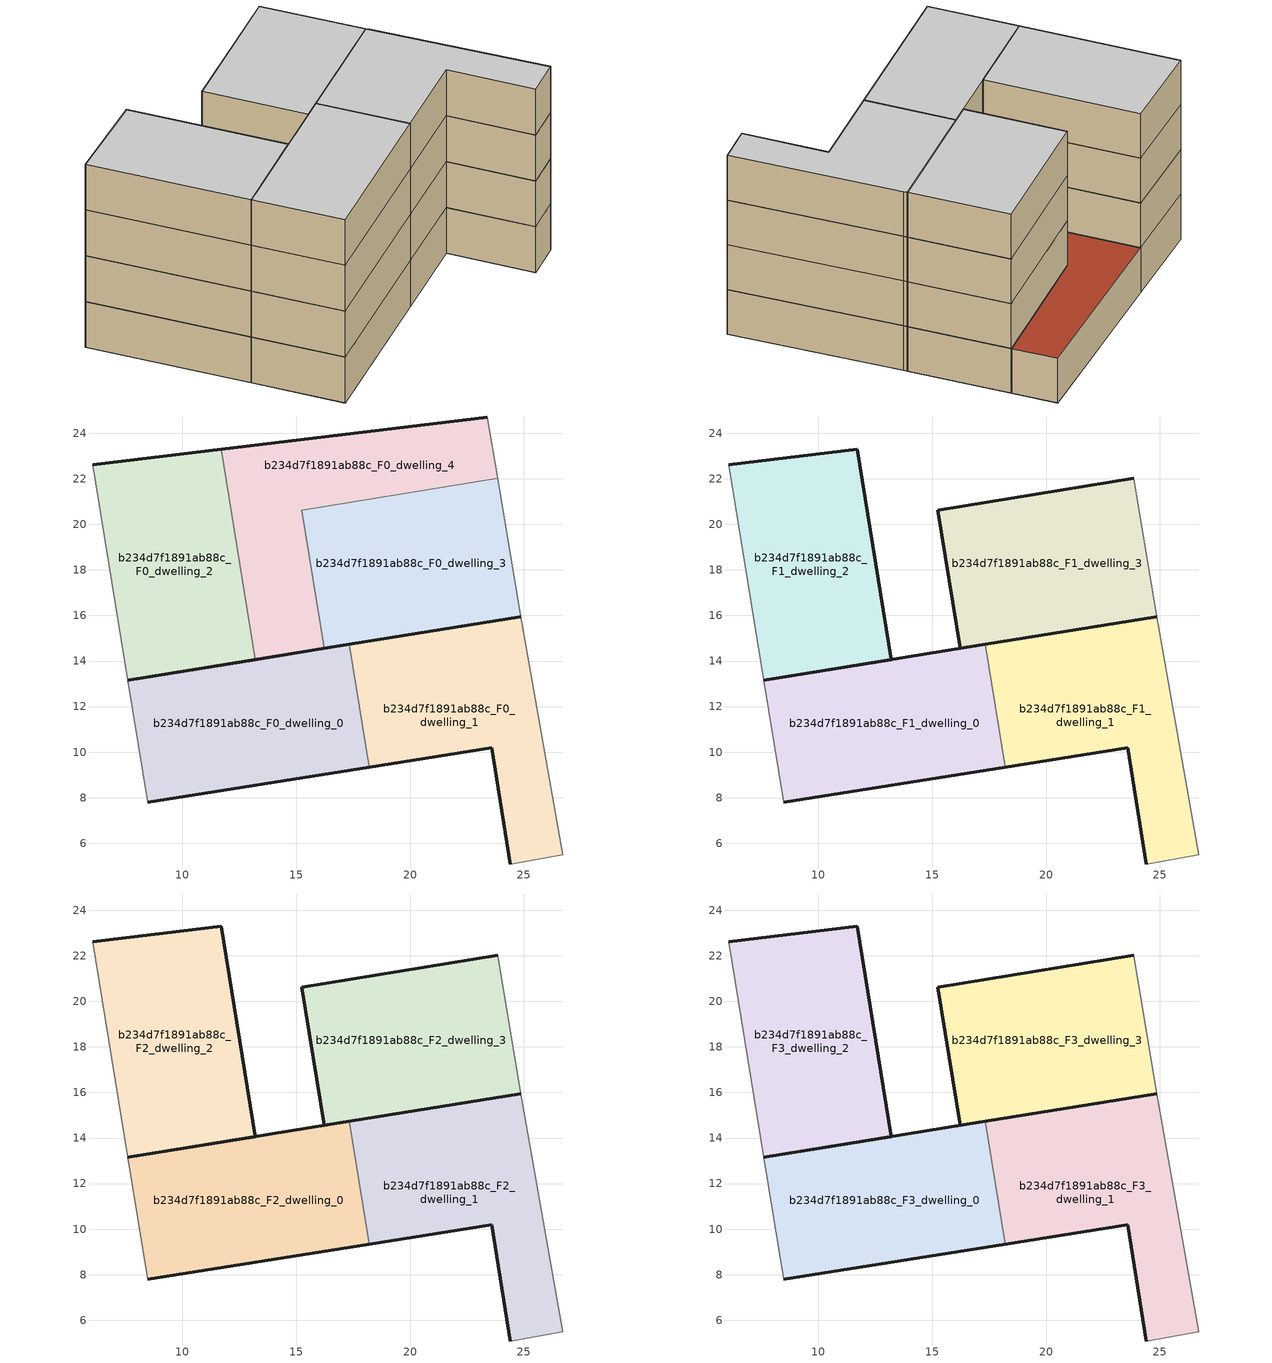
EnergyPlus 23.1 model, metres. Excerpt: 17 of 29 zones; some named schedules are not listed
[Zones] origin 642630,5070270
b234d7f1891ab88c_F0_dwelling_0
 floor ground (EU_floor_Construction): 18.21,9.34 17.34,14.73 7.61,13.16 8.48,7.8 z0
 wall outside (EU_wall_Construction): 7.61,13.16 17.34,14.73 / 18.21,9.34 8.48,7.8 z0:3
 wall to b234d7f1891ab88c_F0_dwelling_1 (EU_wall_Construction): 17.34,14.73 18.21,9.34 z0:3
 wall adiabatic (EU_wall_Construction): 8.48,7.8 7.61,13.16 z0:3
b234d7f1891ab88c_F0_dwelling_1
 floor ground (EU_floor_Construction): 26.69,5.49 24.9,15.7 24.85,15.95 17.34,14.73 18.21,9.34 23.59,10.2 24.39,5.09 z0
 wall outside (EU_wall_Construction): 17.34,14.73 24.85,15.95 / 24.39,5.09 23.59,10.2 18.21,9.34 z0:3
 wall adiabatic (EU_wall_Construction): 24.85,15.95 24.9,15.7 26.69,5.49 24.39,5.09 z0:3
b234d7f1891ab88c_F0_dwelling_2
 floor ground (EU_floor_Construction): 13.21,14.07 11.72,23.29 6.09,22.61 7.61,13.16 z0
 wall outside (EU_wall_Construction): 6.09,22.61 11.72,23.29 / 13.21,14.07 7.61,13.16 z0:3
 wall to b234d7f1891ab88c_F0_dwelling_4 (EU_wall_Construction): 11.72,23.29 13.21,14.07 z0:3
 wall adiabatic (EU_wall_Construction): 7.61,13.16 6.09,22.61 z0:3
b234d7f1891ab88c_F0_dwelling_3
 floor ground (EU_floor_Construction): 24.85,15.95 23.85,22.01 15.25,20.62 16.23,14.55 z0
 wall outside (EU_wall_Construction): 24.85,15.95 16.23,14.55 z0:3
 wall to b234d7f1891ab88c_F0_dwelling_4 (EU_wall_Construction): 16.23,14.55 15.25,20.62 23.85,22.01 z0:3
 wall adiabatic (EU_wall_Construction): 23.85,22.01 24.85,15.95 z0:3
b234d7f1891ab88c_F0_dwelling_4
 floor ground (EU_floor_Construction): 16.23,14.55 15.25,20.62 23.85,22.01 23.4,24.71 11.72,23.29 13.21,14.07 z0
 wall outside (EU_wall_Construction): 11.72,23.29 23.4,24.71 / 16.23,14.55 13.21,14.07 z0:3
 wall adiabatic (EU_wall_Construction): 23.4,24.71 23.85,22.01 z0:3
 roof outside (EU_roof_Construction): 23.4,24.71 23.85,22.01 15.25,20.62 16.23,14.55 13.21,14.07 11.72,23.29 z3
b234d7f1891ab88c_F1_dwelling_0
 floor to b234d7f1891ab88c_F0_dwelling_0 (EU_floor_Construction): 18.21,9.34 17.34,14.73 7.61,13.16 8.48,7.8 z3
 wall outside (EU_wall_Construction): 7.61,13.16 17.34,14.73 / 18.21,9.34 8.48,7.8 z3:6
 wall to b234d7f1891ab88c_F1_dwelling_1 (EU_wall_Construction): 17.34,14.73 18.21,9.34 z3:6
 wall adiabatic (EU_wall_Construction): 8.48,7.8 7.61,13.16 z3:6
b234d7f1891ab88c_F1_dwelling_1
 floor to b234d7f1891ab88c_F0_dwelling_1 (EU_floor_Construction): 26.69,5.49 24.9,15.7 24.85,15.95 17.34,14.73 18.21,9.34 23.59,10.2 24.39,5.09 z3
 wall outside (EU_wall_Construction): 17.34,14.73 24.85,15.95 / 24.39,5.09 23.59,10.2 18.21,9.34 z3:6
 wall adiabatic (EU_wall_Construction): 24.85,15.95 24.9,15.7 26.69,5.49 24.39,5.09 z3:6
b234d7f1891ab88c_F1_dwelling_2
 floor to b234d7f1891ab88c_F0_dwelling_2 (EU_floor_Construction): 13.21,14.07 11.72,23.29 6.09,22.61 7.61,13.16 z3
 wall outside (EU_wall_Construction): 6.09,22.61 11.72,23.29 13.21,14.07 7.61,13.16 z3:6
 wall adiabatic (EU_wall_Construction): 7.61,13.16 6.09,22.61 z3:6
b234d7f1891ab88c_F1_dwelling_3
 floor to b234d7f1891ab88c_F0_dwelling_3 (EU_floor_Construction): 24.85,15.95 23.85,22.01 15.25,20.62 16.23,14.55 z3
 wall outside (EU_wall_Construction): 24.85,15.95 16.23,14.55 15.25,20.62 23.85,22.01 z3:6
 wall adiabatic (EU_wall_Construction): 23.85,22.01 24.85,15.95 z3:6
b234d7f1891ab88c_F2_dwelling_0
 floor to b234d7f1891ab88c_F1_dwelling_0 (EU_floor_Construction): 18.21,9.34 17.34,14.73 7.61,13.16 8.48,7.8 z6
 wall outside (EU_wall_Construction): 7.61,13.16 17.34,14.73 / 18.21,9.34 8.48,7.8 z6:9
 wall to b234d7f1891ab88c_F2_dwelling_1 (EU_wall_Construction): 17.34,14.73 18.21,9.34 z6:9
 wall adiabatic (EU_wall_Construction): 8.48,7.8 7.61,13.16 z6:9
b234d7f1891ab88c_F2_dwelling_1
 floor to b234d7f1891ab88c_F1_dwelling_1 (EU_floor_Construction): 26.69,5.49 24.9,15.7 24.85,15.95 17.34,14.73 18.21,9.34 23.59,10.2 24.39,5.09 z6
 wall outside (EU_wall_Construction): 17.34,14.73 24.85,15.95 / 24.39,5.09 23.59,10.2 18.21,9.34 z6:9
 wall adiabatic (EU_wall_Construction): 24.85,15.95 24.9,15.7 26.69,5.49 24.39,5.09 z6:9
b234d7f1891ab88c_F2_dwelling_2
 floor to b234d7f1891ab88c_F1_dwelling_2 (EU_floor_Construction): 13.21,14.07 11.72,23.29 6.09,22.61 7.61,13.16 z6
 wall outside (EU_wall_Construction): 6.09,22.61 11.72,23.29 13.21,14.07 7.61,13.16 z6:9
 wall adiabatic (EU_wall_Construction): 7.61,13.16 6.09,22.61 z6:9
b234d7f1891ab88c_F2_dwelling_3
 floor to b234d7f1891ab88c_F1_dwelling_3 (EU_floor_Construction): 24.85,15.95 23.85,22.01 15.25,20.62 16.23,14.55 z6
 wall outside (EU_wall_Construction): 24.85,15.95 16.23,14.55 15.25,20.62 23.85,22.01 z6:9
 wall adiabatic (EU_wall_Construction): 23.85,22.01 24.85,15.95 z6:9
b234d7f1891ab88c_F3_dwelling_0
 floor to b234d7f1891ab88c_F2_dwelling_0 (EU_floor_Construction): 18.21,9.34 17.34,14.73 7.61,13.16 8.48,7.8 z9
 wall outside (EU_wall_Construction): 7.61,13.16 17.34,14.73 / 18.21,9.34 8.48,7.8 z9:12
 wall to b234d7f1891ab88c_F3_dwelling_1 (EU_wall_Construction): 17.34,14.73 18.21,9.34 z9:12
 wall adiabatic (EU_wall_Construction): 8.48,7.8 7.61,13.16 z9:12
 ceiling to b234d7f1891ab88c_F4_dwelling_0 (EU_floor_Construction): 17.34,14.73 18.21,9.34 8.48,7.8 7.61,13.16 z12
b234d7f1891ab88c_F3_dwelling_1
 floor to b234d7f1891ab88c_F2_dwelling_1 (EU_floor_Construction): 26.69,5.49 24.9,15.7 24.85,15.95 17.34,14.73 18.21,9.34 23.59,10.2 24.39,5.09 z9
 wall outside (EU_wall_Construction): 17.34,14.73 24.85,15.95 / 24.39,5.09 23.59,10.2 18.21,9.34 z9:12
 wall adiabatic (EU_wall_Construction): 24.85,15.95 24.9,15.7 26.69,5.49 24.39,5.09 z9:12
 ceiling to b234d7f1891ab88c_F4_dwelling_1 (EU_floor_Construction): 24.9,15.7 26.69,5.49 24.39,5.09 23.59,10.2 18.21,9.34 17.34,14.73 24.85,15.95 z12
b234d7f1891ab88c_F3_dwelling_2
 floor to b234d7f1891ab88c_F2_dwelling_2 (EU_floor_Construction): 13.21,14.07 11.72,23.29 6.09,22.61 7.61,13.16 z9
 wall outside (EU_wall_Construction): 6.09,22.61 11.72,23.29 13.21,14.07 7.61,13.16 z9:12
 wall adiabatic (EU_wall_Construction): 7.61,13.16 6.09,22.61 z9:12
 ceiling to b234d7f1891ab88c_F4_dwelling_2 (EU_floor_Construction): 11.72,23.29 13.21,14.07 7.61,13.16 6.09,22.61 z12
b234d7f1891ab88c_F3_dwelling_3
 floor to b234d7f1891ab88c_F2_dwelling_3 (EU_floor_Construction): 24.85,15.95 23.85,22.01 15.25,20.62 16.23,14.55 z9
 wall outside (EU_wall_Construction): 24.85,15.95 16.23,14.55 15.25,20.62 23.85,22.01 z9:12
 wall adiabatic (EU_wall_Construction): 23.85,22.01 24.85,15.95 z9:12
 ceiling to b234d7f1891ab88c_F4_dwelling_3 (EU_floor_Construction): 23.85,22.01 24.85,15.95 16.23,14.55 15.25,20.62 z12
[Building]
EU S2 Campaign: North Axis=0; Terrain=City; Solar Distribution=FullExterior
[Site:Location]
Lyon-Bron: Latitude=45.75; Longitude=5; Time Zone=1; Elevation=198
[SizingPeriod:WeatherFileDays]
AnnualSizingPeriod: Begin Month=1; Begin Day of Month=1; End Month=12; End Day of Month=31; Day of Week for Start Day=Monday; Use Weather File Daylight Saving Period=No; Use Weather File Rain and Snow Indicators=No
[MATERIAL]
EU_InternalMass_Material: Roughness=MediumRough; Thickness=0.1; Conductivity=1; Density=1800; Specific Heat=900; Thermal Absorptance=0.9; Solar Absorptance=0.7; Visible Absorptance=0.7
[MATERIAL:NOMASS] Roughness=MediumRough; Thermal Absorptance=0.9; Solar Absorptance=0.7; Visible Absorptance=0.7
Name | Thermal Resistance
EU_wall_NoMass | 0.776494
EU_roof_NoMass | 0.486893
EU_floor_NoMass | 0.421597
[CONSTRUCTION]
EU_wall_Construction: EU_wall_NoMass
EU_roof_Construction: EU_roof_NoMass
EU_floor_Construction: EU_floor_NoMass
EU_InternalMass_Construction: EU_InternalMass_Material
[ZONE] Type=1; Multiplier=1; Ceiling Height=autocalculate; Floor Area=autocalculate; Part of Total Floor Area=Yes
Name | Volume
b234d7f1891ab88c_F0_dwelling_0; b234d7f1891ab88c_F1_dwelling_0; b234d7f1891ab88c_F2_dwelling_0; b234d7f1891ab88c_F3_dwelling_0 | 160.934
b234d7f1891ab88c_F0_dwelling_1; b234d7f1891ab88c_F1_dwelling_1; b234d7f1891ab88c_F2_dwelling_1; b234d7f1891ab88c_F3_dwelling_1 | 160.944
b234d7f1891ab88c_F0_dwelling_2; b234d7f1891ab88c_F1_dwelling_2; b234d7f1891ab88c_F2_dwelling_2; b234d7f1891ab88c_F3_dwelling_2 | 160.932
b234d7f1891ab88c_F0_dwelling_3; b234d7f1891ab88c_F1_dwelling_3; b234d7f1891ab88c_F2_dwelling_3; b234d7f1891ab88c_F3_dwelling_3 | 160.923
b234d7f1891ab88c_F0_dwelling_4 | 160.928
[INTERNALMASS] Construction=EU_InternalMass_Construction
Name | Zone or ZoneList | Surface Area
b234d7f1891ab88c_F0_dwelling_0_EU_InternalMass | b234d7f1891ab88c_F0_dwelling_0 | 53.6436
b234d7f1891ab88c_F0_dwelling_1_EU_InternalMass | b234d7f1891ab88c_F0_dwelling_1 | 53.6461
b234d7f1891ab88c_F0_dwelling_2_EU_InternalMass | b234d7f1891ab88c_F0_dwelling_2 | 53.6449
b234d7f1891ab88c_F0_dwelling_3_EU_InternalMass | b234d7f1891ab88c_F0_dwelling_3 | 53.642
b234d7f1891ab88c_F0_dwelling_4_EU_InternalMass | b234d7f1891ab88c_F0_dwelling_4 | 53.6432
b234d7f1891ab88c_F1_dwelling_0_EU_InternalMass | b234d7f1891ab88c_F1_dwelling_0 | 67.0568
b234d7f1891ab88c_F1_dwelling_1_EU_InternalMass | b234d7f1891ab88c_F1_dwelling_1 | 67.057
b234d7f1891ab88c_F1_dwelling_2_EU_InternalMass | b234d7f1891ab88c_F1_dwelling_2 | 67.0588
b234d7f1891ab88c_F1_dwelling_3_EU_InternalMass | b234d7f1891ab88c_F1_dwelling_3 | 67.057
b234d7f1891ab88c_F2_dwelling_0_EU_InternalMass | b234d7f1891ab88c_F2_dwelling_0 | 67.0568
b234d7f1891ab88c_F2_dwelling_1_EU_InternalMass | b234d7f1891ab88c_F2_dwelling_1 | 67.057
b234d7f1891ab88c_F2_dwelling_2_EU_InternalMass | b234d7f1891ab88c_F2_dwelling_2 | 67.0588
b234d7f1891ab88c_F2_dwelling_3_EU_InternalMass | b234d7f1891ab88c_F2_dwelling_3 | 67.057
b234d7f1891ab88c_F3_dwelling_0_EU_InternalMass | b234d7f1891ab88c_F3_dwelling_0 | 67.0568
b234d7f1891ab88c_F3_dwelling_1_EU_InternalMass | b234d7f1891ab88c_F3_dwelling_1 | 67.057
b234d7f1891ab88c_F3_dwelling_2_EU_InternalMass | b234d7f1891ab88c_F3_dwelling_2 | 67.0588
b234d7f1891ab88c_F3_dwelling_3_EU_InternalMass | b234d7f1891ab88c_F3_dwelling_3 | 67.057
[OTHEREQUIPMENT] Fuel Type=Electricity; Design Level Calculation Method=Watts/Area; Power per Zone Floor Area=1; Fraction Latent=0; Fraction Radiant=0; Fraction Lost=0; Carbon Dioxide Generation Rate=0; EndUse Subcategory=EU_Step8_InternalGains
Name | Zone or ZoneList or Space or SpaceList | Schedule
EU_Step8_InternalGain_b234d7f1891ab88c_F0_dwelling_0_f000 | b234d7f1891ab88c_F0_dwelling_0 | EU_Step8_GainSchedule_b234d7f1891ab88c_F0_dwelling_0_f000
EU_Step8_InternalGain_b234d7f1891ab88c_F0_dwelling_1_f000 | b234d7f1891ab88c_F0_dwelling_1 | EU_Step8_GainSchedule_b234d7f1891ab88c_F0_dwelling_1_f000
EU_Step8_InternalGain_b234d7f1891ab88c_F0_dwelling_2_f000 | b234d7f1891ab88c_F0_dwelling_2 | EU_Step8_GainSchedule_b234d7f1891ab88c_F0_dwelling_2_f000
EU_Step8_InternalGain_b234d7f1891ab88c_F0_dwelling_3_f000 | b234d7f1891ab88c_F0_dwelling_3 | EU_Step8_GainSchedule_b234d7f1891ab88c_F0_dwelling_3_f000
EU_Step8_InternalGain_b234d7f1891ab88c_F0_dwelling_4_f000 | b234d7f1891ab88c_F0_dwelling_4 | EU_Step8_GainSchedule_b234d7f1891ab88c_F0_dwelling_4_f000
EU_Step8_InternalGain_b234d7f1891ab88c_F1_dwelling_0_f000 | b234d7f1891ab88c_F1_dwelling_0 | EU_Step8_GainSchedule_b234d7f1891ab88c_F1_dwelling_0_f000
EU_Step8_InternalGain_b234d7f1891ab88c_F1_dwelling_1_f000 | b234d7f1891ab88c_F1_dwelling_1 | EU_Step8_GainSchedule_b234d7f1891ab88c_F1_dwelling_1_f000
EU_Step8_InternalGain_b234d7f1891ab88c_F1_dwelling_2_f000 | b234d7f1891ab88c_F1_dwelling_2 | EU_Step8_GainSchedule_b234d7f1891ab88c_F1_dwelling_2_f000
EU_Step8_InternalGain_b234d7f1891ab88c_F1_dwelling_3_f000 | b234d7f1891ab88c_F1_dwelling_3 | EU_Step8_GainSchedule_b234d7f1891ab88c_F1_dwelling_3_f000
EU_Step8_InternalGain_b234d7f1891ab88c_F2_dwelling_0_f000 | b234d7f1891ab88c_F2_dwelling_0 | EU_Step8_GainSchedule_b234d7f1891ab88c_F2_dwelling_0_f000
EU_Step8_InternalGain_b234d7f1891ab88c_F2_dwelling_1_f000 | b234d7f1891ab88c_F2_dwelling_1 | EU_Step8_GainSchedule_b234d7f1891ab88c_F2_dwelling_1_f000
EU_Step8_InternalGain_b234d7f1891ab88c_F2_dwelling_2_f000 | b234d7f1891ab88c_F2_dwelling_2 | EU_Step8_GainSchedule_b234d7f1891ab88c_F2_dwelling_2_f000
EU_Step8_InternalGain_b234d7f1891ab88c_F2_dwelling_3_f000 | b234d7f1891ab88c_F2_dwelling_3 | EU_Step8_GainSchedule_b234d7f1891ab88c_F2_dwelling_3_f000
EU_Step8_InternalGain_b234d7f1891ab88c_F3_dwelling_0_f000 | b234d7f1891ab88c_F3_dwelling_0 | EU_Step8_GainSchedule_b234d7f1891ab88c_F3_dwelling_0_f000
EU_Step8_InternalGain_b234d7f1891ab88c_F3_dwelling_1_f000 | b234d7f1891ab88c_F3_dwelling_1 | EU_Step8_GainSchedule_b234d7f1891ab88c_F3_dwelling_1_f000
EU_Step8_InternalGain_b234d7f1891ab88c_F3_dwelling_2_f000 | b234d7f1891ab88c_F3_dwelling_2 | EU_Step8_GainSchedule_b234d7f1891ab88c_F3_dwelling_2_f000
EU_Step8_InternalGain_b234d7f1891ab88c_F3_dwelling_3_f000 | b234d7f1891ab88c_F3_dwelling_3 | EU_Step8_GainSchedule_b234d7f1891ab88c_F3_dwelling_3_f000
[ZONEVENTILATION:DESIGNFLOWRATE] Schedule=EU_AlwaysOn; Design Flow Rate Calculation Method=AirChanges/Hour; Air Changes per Hour=0.693814; Ventilation Type=Natural; Fan Pressure Rise=0; Fan Total Efficiency=1; Constant Term Coefficient=1; Temperature Term Coefficient=0; Velocity Term Coefficient=0; Velocity Squared Term Coefficient=0; Minimum Indoor Temperature=-100; Maximum Indoor Temperature=100; Delta Temperature=-100; Minimum Outdoor Temperature=-100; Maximum Outdoor Temperature=100; Maximum Wind Speed=40
Name | Zone or ZoneList or Space or SpaceList
EU_ConstantAir_b234d7f1891ab88c_F0_dwelling_0 | b234d7f1891ab88c_F0_dwelling_0
EU_ConstantAir_b234d7f1891ab88c_F0_dwelling_1 | b234d7f1891ab88c_F0_dwelling_1
EU_ConstantAir_b234d7f1891ab88c_F0_dwelling_2 | b234d7f1891ab88c_F0_dwelling_2
EU_ConstantAir_b234d7f1891ab88c_F0_dwelling_3 | b234d7f1891ab88c_F0_dwelling_3
EU_ConstantAir_b234d7f1891ab88c_F0_dwelling_4 | b234d7f1891ab88c_F0_dwelling_4
EU_ConstantAir_b234d7f1891ab88c_F1_dwelling_0 | b234d7f1891ab88c_F1_dwelling_0
EU_ConstantAir_b234d7f1891ab88c_F1_dwelling_1 | b234d7f1891ab88c_F1_dwelling_1
EU_ConstantAir_b234d7f1891ab88c_F1_dwelling_2 | b234d7f1891ab88c_F1_dwelling_2
EU_ConstantAir_b234d7f1891ab88c_F1_dwelling_3 | b234d7f1891ab88c_F1_dwelling_3
EU_ConstantAir_b234d7f1891ab88c_F2_dwelling_0 | b234d7f1891ab88c_F2_dwelling_0
EU_ConstantAir_b234d7f1891ab88c_F2_dwelling_1 | b234d7f1891ab88c_F2_dwelling_1
EU_ConstantAir_b234d7f1891ab88c_F2_dwelling_2 | b234d7f1891ab88c_F2_dwelling_2
EU_ConstantAir_b234d7f1891ab88c_F2_dwelling_3 | b234d7f1891ab88c_F2_dwelling_3
EU_ConstantAir_b234d7f1891ab88c_F3_dwelling_0 | b234d7f1891ab88c_F3_dwelling_0
EU_ConstantAir_b234d7f1891ab88c_F3_dwelling_1 | b234d7f1891ab88c_F3_dwelling_1
EU_ConstantAir_b234d7f1891ab88c_F3_dwelling_2 | b234d7f1891ab88c_F3_dwelling_2
EU_ConstantAir_b234d7f1891ab88c_F3_dwelling_3 | b234d7f1891ab88c_F3_dwelling_3
[HVACTEMPLATE:THERMOSTAT] Constant Heating Setpoint=20; Constant Cooling Setpoint=50
EU_HeatOnly_b234d7f1891ab88c_F0_dwelling_0; EU_HeatOnly_b234d7f1891ab88c_F0_dwelling_1; EU_HeatOnly_b234d7f1891ab88c_F0_dwelling_2; EU_HeatOnly_b234d7f1891ab88c_F0_dwelling_3; EU_HeatOnly_b234d7f1891ab88c_F0_dwelling_4; EU_HeatOnly_b234d7f1891ab88c_F1_dwelling_0; EU_HeatOnly_b234d7f1891ab88c_F1_dwelling_1; EU_HeatOnly_b234d7f1891ab88c_F1_dwelling_2; EU_HeatOnly_b234d7f1891ab88c_F1_dwelling_3; EU_HeatOnly_b234d7f1891ab88c_F2_dwelling_0; EU_HeatOnly_b234d7f1891ab88c_F2_dwelling_1; EU_HeatOnly_b234d7f1891ab88c_F2_dwelling_2; EU_HeatOnly_b234d7f1891ab88c_F2_dwelling_3; EU_HeatOnly_b234d7f1891ab88c_F3_dwelling_0; EU_HeatOnly_b234d7f1891ab88c_F3_dwelling_1; EU_HeatOnly_b234d7f1891ab88c_F3_dwelling_2; EU_HeatOnly_b234d7f1891ab88c_F3_dwelling_3; EU_HeatOnly_b234d7f1891ab88c_F4_dwelling_0; EU_HeatOnly_b234d7f1891ab88c_F4_dwelling_1; EU_HeatOnly_b234d7f1891ab88c_F4_dwelling_2; EU_HeatOnly_b234d7f1891ab88c_F4_dwelling_3; EU_HeatOnly_b234d7f1891ab88c_F5_dwelling_0; EU_HeatOnly_b234d7f1891ab88c_F5_dwelling_1; EU_HeatOnly_b234d7f1891ab88c_F5_dwelling_2; EU_HeatOnly_b234d7f1891ab88c_F5_dwelling_3; EU_HeatOnly_b234d7f1891ab88c_F6_dwelling_0; EU_HeatOnly_b234d7f1891ab88c_F6_dwelling_1; EU_HeatOnly_b234d7f1891ab88c_F6_dwelling_2; EU_HeatOnly_b234d7f1891ab88c_F6_dwelling_3
